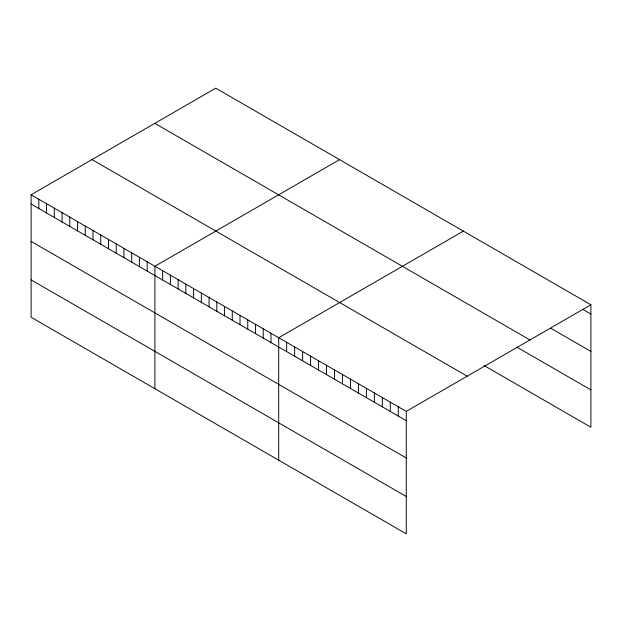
<?xml version="1.0" encoding="UTF-8"?>
<svg xmlns="http://www.w3.org/2000/svg" width="622" height="622" viewBox="0 0 622 622"><rect width="100%" height="100%" fill="white"/><g stroke="black" fill="none" stroke-linecap="round" stroke-linejoin="round"><path stroke-width="0.93" d="M31.1 194.772L406.259 411.367L406.259 533.832L31.1 317.236L31.1 194.772L215.741 88.168L590.9 304.764L590.9 427.228L484.072 365.549M339.542 159.652L154.901 266.247L154.901 388.711M463.343 231.127L278.703 337.73L278.703 460.187M406.259 411.367L590.9 304.764M582.931 309.453L590.9 314.056M551.038 328.393L590.9 351.407M154.808 123.35L529.967 339.946M516.758 347.076L590.9 389.877M92.033 159.597L467.192 376.193M31.1 204.063L406.259 420.659M31.1 241.414L406.259 458.01M31.1 279.884L406.259 496.48M398.282 406.765L398.282 416.056M390.313 402.162L390.313 411.453M382.343 397.559L382.343 406.85M374.366 392.956L374.366 402.247M366.397 388.353L366.397 397.645M358.428 383.751L358.428 393.042M350.45 379.148L350.45 388.439M342.481 374.545L342.481 383.836M334.512 369.942L334.512 379.233M326.534 365.339L326.534 374.638M318.565 360.737L318.565 370.036M310.596 356.134L310.596 365.433M302.619 351.531L302.619 360.83M294.649 346.928L294.649 356.227M286.672 342.333L286.672 351.624M270.967 333.26L270.967 342.551M263.23 328.789L263.23 338.08M255.494 324.326L255.494 333.617M247.75 319.856L247.75 329.147M240.014 315.393L240.014 324.684M232.278 310.922L232.278 320.213M224.542 306.459L224.542 315.751M216.806 301.989L216.806 311.28M209.062 297.518L209.062 306.817M201.326 293.055L201.326 302.346M193.59 288.585L193.59 297.876M185.854 284.122L185.854 293.413M178.117 279.651L178.117 288.942M170.374 275.188L170.374 284.479M162.637 270.718L162.637 280.009M147.165 261.784L147.165 271.075M139.429 257.314L139.429 266.605M131.685 252.851L131.685 262.142M123.949 248.38L123.949 257.671M116.213 243.917L116.213 253.208M108.477 239.447L108.477 248.738M100.741 234.976L100.741 244.275M93.005 230.513L93.005 239.804M85.261 226.043L85.261 235.334M77.525 221.58L77.525 230.871M69.788 217.109L69.788 226.4M62.052 212.646L62.052 221.937M54.316 208.176L54.316 217.467M46.572 203.705L46.572 213.004M38.836 199.242L38.836 208.533"/></g></svg>
